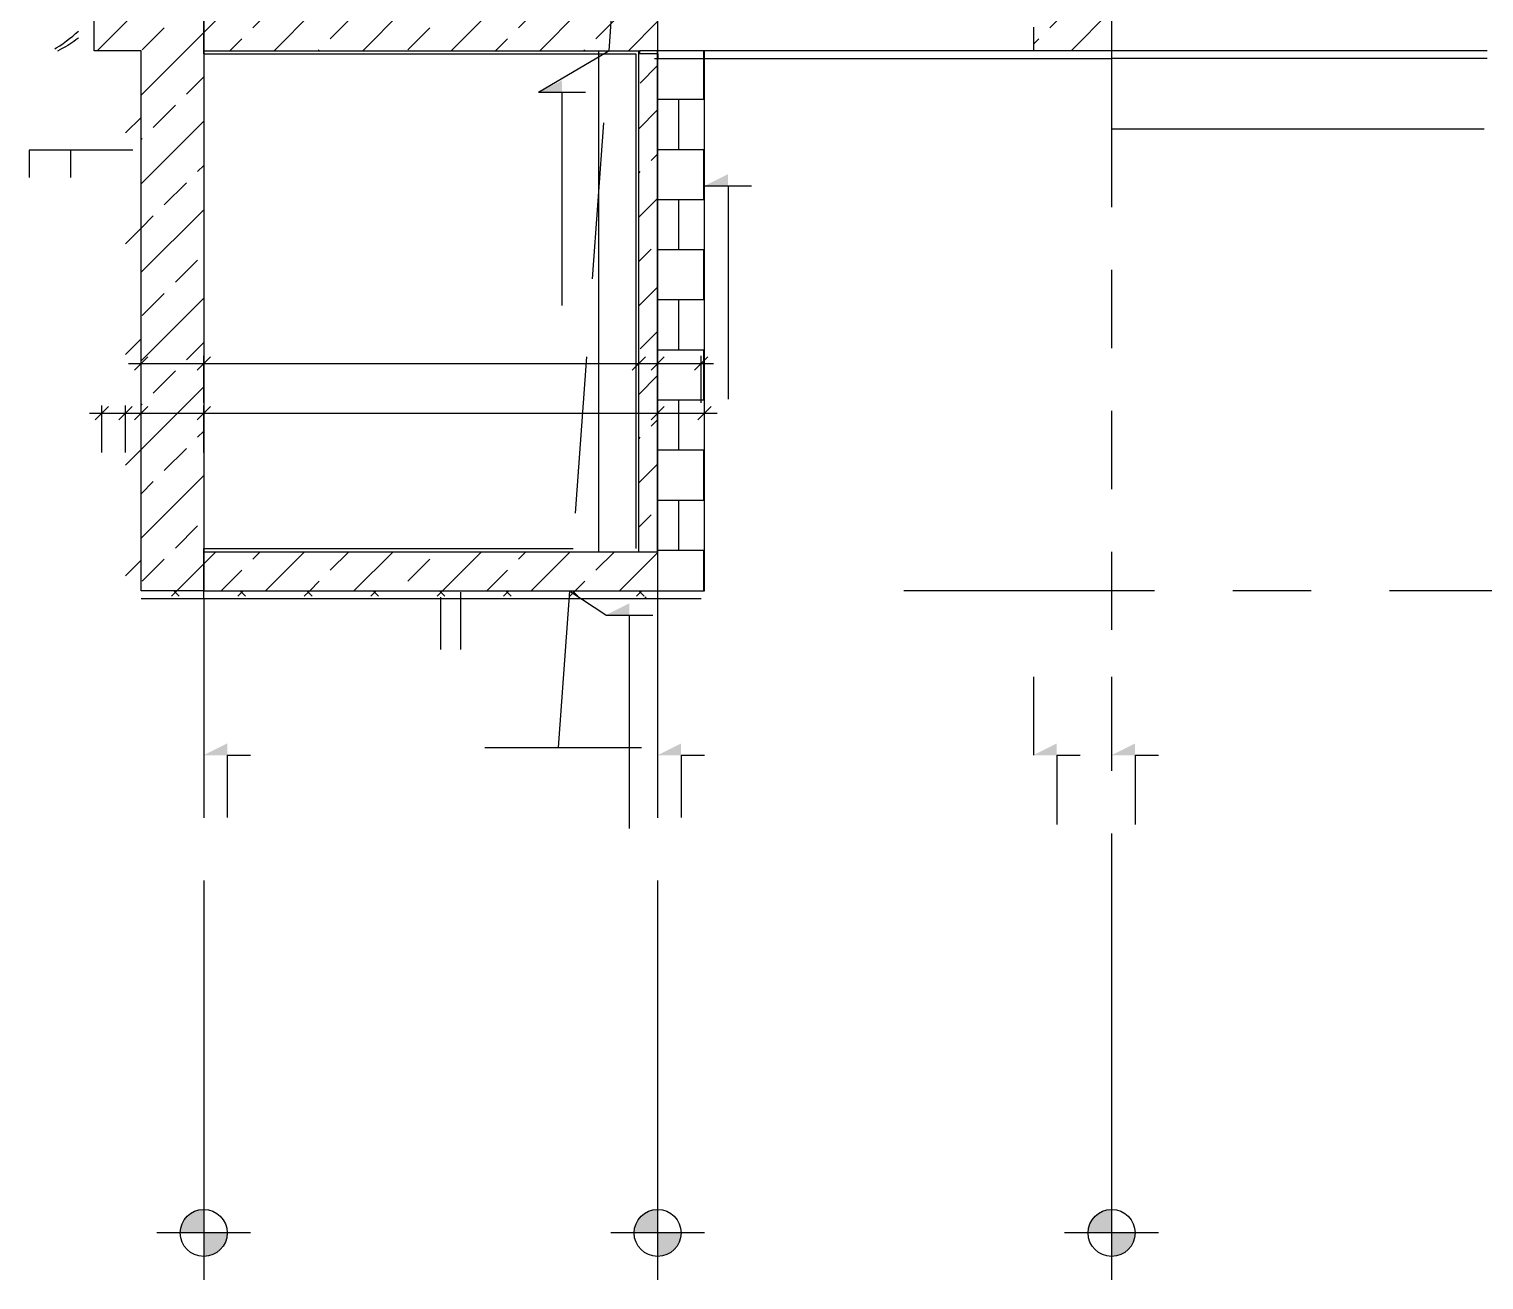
# Model space of a CAD drawing. Header units: metres. Extents: x -220 to 294, y -29 to 18.
# Drawn here: x -187.917 to -185.594, y -8.045 to -6.048 of the extents above; entities that cross this region are included whole.
import ezdxf

# ---------------------------------------------------------------- set-up
doc = ezdxf.new("R2010")
doc.units = ezdxf.units.M
doc.header["$MEASUREMENT"] = 0
for name, pattern in [('CENTER2', [1.125, 0.75, -0.125, 0.125, -0.125]), ('DASHED2', [0.375, 0.25, -0.125]), ('DASHED4', [0.1875, 0.125, -0.0625])]:
    doc.linetypes.add(name, pattern=pattern)
for name, color, linetype in [('Cizgi', 7, 'Continuous'), ('Kesit_Kot', 7, 'Continuous'), ('Olculendirme', 7, 'Continuous'), ('Rota', 7, 'Continuous'), ('Standart', 7, 'Continuous'), ('Tarama', 7, 'Continuous'), ('Yay', 7, 'Continuous')]:
    doc.layers.add(name, color=color, linetype=linetype)

msp = doc.modelspace()

# ---------------------------------------------------------------- hatches: boundary and pattern name
at = {"layer": 'Kesit_Kot', "linetype": 'Continuous', "lineweight": -3}
for points in [[(-187.1038, -6.1487), (-187.0663, -6.13), (-187.0663, -6.1487)], [(-186.8385, -6.2983), (-186.801, -6.2795), (-186.801, -6.2983)], [(-186.9964, -6.9837), (-186.9589, -6.965), (-186.9589, -6.9837)], [(-187.6385, -7.2074), (-187.601, -7.1886), (-187.601, -7.2074)], [(-186.9135, -7.2074), (-186.876, -7.1886), (-186.876, -7.2074)], [(-186.3135, -7.2074), (-186.276, -7.1886), (-186.276, -7.2074)], [(-186.1885, -7.2074), (-186.151, -7.1886), (-186.151, -7.2074)]]:
    msp.add_hatch(color=216, dxfattribs=at).paths.add_polyline_path(points)
at = {"layer": 'Standart', "linetype": 'Continuous', "lineweight": -3}
for points in [[(-187.6385, -7.9328), (-187.6427, -7.933), (-187.6469, -7.9337), (-187.6509, -7.9349), (-187.6548, -7.9365), (-187.6585, -7.9385), (-187.6619, -7.941), (-187.665, -7.9438), (-187.6678, -7.9469), (-187.6703, -7.9503), (-187.6723, -7.954), (-187.6739, -7.9579), (-187.6751, -7.962), (-187.6758, -7.9661), (-187.676, -7.9703), (-187.6385, -7.9703)], [(-186.9135, -7.9328), (-186.9177, -7.933), (-186.9219, -7.9337), (-186.9259, -7.9349), (-186.9298, -7.9365), (-186.9335, -7.9385), (-186.9369, -7.941), (-186.94, -7.9438), (-186.9428, -7.9469), (-186.9453, -7.9503), (-186.9473, -7.954), (-186.9489, -7.9579), (-186.9501, -7.962), (-186.9508, -7.9661), (-186.951, -7.9703), (-186.9135, -7.9703)], [(-186.1885, -7.9328), (-186.1927, -7.933), (-186.1969, -7.9337), (-186.2009, -7.9349), (-186.2048, -7.9365), (-186.2085, -7.9385), (-186.2119, -7.941), (-186.215, -7.9438), (-186.2178, -7.9469), (-186.2203, -7.9503), (-186.2223, -7.954), (-186.2239, -7.9579), (-186.2251, -7.962), (-186.2258, -7.9661), (-186.226, -7.9703), (-186.1885, -7.9703)], [(-187.6385, -8.0078), (-187.6343, -8.0076), (-187.6302, -8.0069), (-187.6261, -8.0057), (-187.6222, -8.0041), (-187.6186, -8.002), (-187.6151, -7.9996), (-187.612, -7.9968), (-187.6092, -7.9937), (-187.6068, -7.9902), (-187.6047, -7.9866), (-187.6031, -7.9827), (-187.602, -7.9786), (-187.6012, -7.9745), (-187.601, -7.9703), (-187.6385, -7.9703)], [(-186.9135, -8.0078), (-186.9093, -8.0076), (-186.9052, -8.0069), (-186.9011, -8.0057), (-186.8972, -8.0041), (-186.8936, -8.002), (-186.8901, -7.9996), (-186.887, -7.9968), (-186.8842, -7.9937), (-186.8818, -7.9902), (-186.8797, -7.9866), (-186.8781, -7.9827), (-186.877, -7.9786), (-186.8762, -7.9745), (-186.876, -7.9703), (-186.9135, -7.9703)], [(-186.1885, -8.0078), (-186.1843, -8.0076), (-186.1802, -8.0069), (-186.1761, -8.0057), (-186.1722, -8.0041), (-186.1686, -8.002), (-186.1651, -7.9996), (-186.162, -7.9968), (-186.1592, -7.9937), (-186.1568, -7.9902), (-186.1547, -7.9866), (-186.1531, -7.9827), (-186.152, -7.9786), (-186.1512, -7.9745), (-186.151, -7.9703), (-186.1885, -7.9703)]]:
    msp.add_hatch(color=216, dxfattribs=at).paths.add_polyline_path(points)
at = {"layer": 'Tarama', "linetype": 'Continuous', "lineweight": -3}
h = msp.add_hatch(dxfattribs=at)
h.set_pattern_fill('ANSI31', color=58, style=0)
h.paths.add_polyline_path([(-187.8135, -3.7824), (-187.8385, -3.7824), (-187.8385, -6.0824), (-187.8135, -6.0824)])
h = msp.add_hatch(dxfattribs=at)
h.set_pattern_fill('ANSI33', color=58, scale=0.4, style=0)
h.paths.add_polyline_path([(-187.6385, -3.7824), (-187.8135, -3.7824), (-187.8135, -6.0824), (-187.7385, -6.0824), (-187.7385, -6.9449), (-187.6385, -6.9449)])
h = msp.add_hatch(dxfattribs=at)
h.set_pattern_fill('ANSI33', color=58, scale=0.4, style=0)
h.paths.add_polyline_path([(-187.6385, -6.0824), (-187.6385, -6.0199), (-187.0385, -6.0199), (-187.0385, -6.0824)])
h = msp.add_hatch(dxfattribs=at)
h.set_pattern_fill('ANSI33', color=58, scale=0.4, style=0)
h.paths.add_polyline_path([(-187.0385, -6.0824), (-187.0385, -6.0199), (-186.9135, -6.0199), (-186.9135, -6.0824)])
h = msp.add_hatch(dxfattribs=at)
h.set_pattern_fill('ANSI33', color=58, scale=0.4, style=0)
h.paths.add_polyline_path([(-186.3135, -6.0824), (-186.3135, -6.0199), (-186.1885, -6.0199), (-186.1885, -6.0824)])
h = msp.add_hatch(dxfattribs=at)
h.set_pattern_fill('ANSI31', color=58, style=0)
h.paths.add_polyline_path([(-187.7385, -6.0824), (-187.7635, -6.0824), (-187.7635, -6.9449), (-187.7385, -6.9449)])
h = msp.add_hatch(dxfattribs=at)
h.set_pattern_fill('ANSI33', color=58, scale=0.4, style=0)
h.paths.add_polyline_path([(-186.9435, -6.8824), (-186.9435, -6.0824), (-186.9135, -6.0824), (-186.9135, -6.8824)])
h = msp.add_hatch(dxfattribs=at)
h.set_pattern_fill('AR-B88', color=58, scale=0.01, style=0)
h.paths.add_polyline_path([(-186.8385, -6.0824), (-186.9135, -6.0824), (-186.9135, -6.9449), (-186.8385, -6.9449)])
h = msp.add_hatch(dxfattribs=at)
h.set_pattern_fill('ANSI33', color=58, scale=0.4, style=0)
h.paths.add_polyline_path([(-187.6385, -6.9449), (-187.6385, -6.8824), (-186.9135, -6.8824), (-186.9135, -6.9449)])
h = msp.add_hatch(dxfattribs=at)
h.set_pattern_fill('ANSI37', color=163, scale=0.6, style=0)
h.paths.add_polyline_path([(-187.7385, -6.9535), (-187.7385, -6.9449), (-186.8441, -6.9449), (-186.8441, -6.9534)])
h = msp.add_hatch(dxfattribs=at)
h.set_pattern_fill('AR-SAND', color=203, scale=0.05, style=0)
h.set_pattern_definition([(37.5, (0, 0), (-0.003149668, 0.09634119), [0, -0.076, 0, -0.085, 0, -0.08125]), (7.5, (0, 0), (0.088488835, 0.1411073), [0, -0.041, 0, -0.0685, 0, -0.02625]), (-32.5, (-0.0615, 0), (0.155707093, 0.000282953), [0, -0.025, 0, -0.09, 0, -0.1175]), (-42.5, (-0.0615, 0), (0.15030633, 0.04388378), [0, -0.0125, 0, -0.059, 0, -0.0675])])
h.paths.add_polyline_path([(-187.7385, -6.9574), (-187.7385, -6.9535), (-186.8441, -6.9534), (-186.8441, -6.9574)])

# ---------------------------------------------------------------- linework, layer by layer
at = {"layer": 'Cizgi', "color": 73, "linetype": 'DASHED4', "lineweight": -3}
for points in [[(-186.9135, -3.0199), (-186.9135, -6.9574)], [(-186.1885, -3.0949), (-186.1885, -6.2074)], [(-187.6385, -3.8949), (-187.6385, -6.9574)], [(-186.1885, -6.2074), (-186.1885, -7.7074)], [(-187.6385, -6.9574), (-187.6385, -7.7074)], [(-186.9135, -6.9574), (-186.9135, -7.7074)]]:
    msp.add_lwpolyline(points, dxfattribs=at)
at = {"layer": 'Cizgi', "color": 7, "linetype": 'Continuous', "lineweight": -3}
for points in [[(-187.6385, -6.0824), (-187.6385, -6.0199)], [(-186.9135, -6.0449), (-186.9135, -6.0824)], [(-186.3135, -6.0449), (-186.3135, -6.0824)], [(-186.1885, -6.0449), (-186.1885, -6.0824)], [(-187.6385, -6.0824), (-186.9937, -6.0824)], [(-186.9937, -6.0824), (-186.9435, -6.0824)], [(-186.9435, -6.8824), (-186.9435, -6.0824)], [(-186.9079, -6.0824), (-186.9423, -6.0824)], [(-186.9423, -6.0824), (-186.9423, -6.0874)], [(-186.9135, -6.8824), (-186.9135, -6.0824)], [(-186.1885, -6.0824), (-186.3135, -6.0824)], [(-186.9135, -6.0874), (-186.9135, -6.8824)], [(-187.6385, -6.9449), (-187.6385, -6.8824)], [(-187.6385, -6.8824), (-186.9135, -6.8824)], [(-187.0232, -6.8824), (-186.9135, -6.8824)], [(-186.9135, -6.8824), (-186.9135, -6.9449)], [(-187.6385, -6.9449), (-187.0274, -6.9449)], [(-187.0274, -6.9449), (-186.9135, -6.9449)]]:
    msp.add_lwpolyline(points, dxfattribs=at)
at = {"layer": 'Cizgi', "color": 241, "linetype": 'Continuous', "lineweight": -3}
for points in [[(-187.6385, -6.0874), (-187.6385, -6.0824)], [(-187.0079, -6.0824), (-187.0079, -6.8824)], [(-187.6385, -6.0874), (-187.411, -6.0874)], [(-187.411, -6.0874), (-186.9485, -6.0874)], [(-186.9941, -6.0874), (-186.9926, -6.0874)], [(-186.9485, -6.0874), (-186.9485, -6.8774)], [(-186.9129, -6.0874), (-186.9423, -6.0874)], [(-186.9185, -6.0949), (-186.5694, -6.0949)], [(-186.9129, -6.0949), (-186.9129, -6.0874)], [(-186.5694, -6.0949), (-186.1885, -6.0949)], [(-185.5885, -6.0949), (-186.1885, -6.0949)], [(-187.6385, -6.8824), (-187.6385, -6.8774)], [(-187.6385, -6.8774), (-187.0485, -6.8774)], [(-187.6385, -6.9574), (-187.6385, -6.9449)], [(-187.7385, -6.9574), (-186.8441, -6.9574)], [(-187.0283, -6.9574), (-186.9191, -6.9574)]]:
    msp.add_lwpolyline(points, dxfattribs=at)
at = {"layer": 'Cizgi', "color": 166, "linetype": 'Continuous', "lineweight": -3}
for points in [[(-186.3135, -6.0824), (-186.9135, -6.0824)], [(-185.5885, -6.0824), (-186.1885, -6.0824)]]:
    msp.add_lwpolyline(points, dxfattribs=at)
at = {"layer": 'Cizgi', "color": 118, "linetype": 'Continuous', "lineweight": -3}
for points in [[(-187.6385, -6.0874), (-187.6385, -6.8699)], [(-186.1885, -6.0949), (-186.1885, -6.2074)], [(-186.1885, -6.2074), (-185.5935, -6.2074)], [(-187.6385, -6.8699), (-187.6385, -6.8774)]]:
    msp.add_lwpolyline(points, dxfattribs=at)
at = {"layer": 'Cizgi', "color": 1, "linetype": 'DASHED2', "lineweight": -3}
msp.add_lwpolyline([(-187.1893, -7.1949), (-186.9293, -7.1949)], dxfattribs=at)
at = {"layer": 'Kesit_Kot', "color": 216, "linetype": 'Continuous', "lineweight": -3}
for points in [[(-187.1038, -6.1487), (-186.9928, -6.0834)], [(-187.1038, -6.1487), (-187.0663, -6.1487)], [(-187.0663, -6.1487), (-187.0663, -6.4893)], [(-187.0663, -6.1487), (-187.0288, -6.1487)], [(-186.8385, -6.2983), (-186.801, -6.2983)], [(-186.801, -6.2983), (-186.801, -6.6389)], [(-186.801, -6.2983), (-186.7635, -6.2983)], [(-186.9964, -6.9837), (-187.0524, -6.9473)], [(-186.9964, -6.9837), (-186.9589, -6.9837)], [(-186.9589, -6.9837), (-186.9589, -7.3243)], [(-186.9589, -6.9837), (-186.9214, -6.9837)], [(-187.6385, -7.0824), (-187.6385, -7.2074)], [(-186.9135, -7.0824), (-186.9135, -7.2074)], [(-186.3135, -7.0824), (-186.3135, -7.2074)], [(-186.1885, -7.0824), (-186.1885, -7.2074)], [(-187.601, -7.2074), (-187.601, -7.3069)], [(-187.601, -7.2074), (-187.5635, -7.2074)], [(-186.876, -7.2074), (-186.876, -7.3069)], [(-186.876, -7.2074), (-186.8385, -7.2074)], [(-186.276, -7.2074), (-186.276, -7.3179)], [(-186.276, -7.2074), (-186.2385, -7.2074)], [(-186.151, -7.2074), (-186.151, -7.3179)], [(-186.151, -7.2074), (-186.1135, -7.2074)]]:
    msp.add_lwpolyline(points, dxfattribs=at)
at = {"layer": 'Olculendirme', "color": 59, "linetype": 'Continuous', "lineweight": -3}
for points in [[(-187.7279, -6.5714), (-187.7491, -6.5926)], [(-187.6279, -6.5714), (-187.6491, -6.5926)], [(-186.9329, -6.5714), (-186.9541, -6.5926)], [(-186.9029, -6.5714), (-186.9241, -6.5926)], [(-186.8335, -6.5714), (-186.8547, -6.5926)], [(-187.7904, -6.6508), (-187.8116, -6.672)], [(-187.7529, -6.6508), (-187.7741, -6.672)], [(-187.7279, -6.6508), (-187.7491, -6.672)], [(-187.6279, -6.6508), (-187.6491, -6.672)], [(-186.9029, -6.6508), (-186.9241, -6.672)], [(-186.8279, -6.6508), (-186.8491, -6.672)]]:
    msp.add_lwpolyline(points, dxfattribs=at)
at = {"layer": 'Olculendirme', "color": 47, "linetype": 'Continuous', "lineweight": -3}
for points in [[(-187.7385, -6.6445), (-187.7385, -6.5695)], [(-187.6385, -6.6445), (-187.6385, -6.5695)], [(-186.9435, -6.6445), (-186.9435, -6.5695)], [(-186.9135, -6.6445), (-186.9135, -6.5695)], [(-186.8441, -6.6445), (-186.8441, -6.5695)], [(-187.7585, -6.582), (-186.8241, -6.582)], [(-187.821, -6.6614), (-186.8185, -6.6614)], [(-187.801, -6.7239), (-187.801, -6.6489)], [(-187.7635, -6.7239), (-187.7635, -6.6489)], [(-187.7385, -6.7239), (-187.7385, -6.6489)], [(-187.6385, -6.7239), (-187.6385, -6.6489)], [(-186.9135, -6.7239), (-186.9135, -6.6489)], [(-186.8385, -6.7239), (-186.8385, -6.6489)]]:
    msp.add_lwpolyline(points, dxfattribs=at)
at = {"layer": 'Rota', "color": 7, "linetype": 'Continuous', "lineweight": -3}
for points in [[(-187.6385, -3.7824), (-187.6385, -6.9449)], [(-187.8135, -6.0824), (-187.8135, -3.9074)], [(-187.7385, -6.0824), (-187.8135, -6.0824)], [(-187.7385, -6.9449), (-187.7385, -6.0824)], [(-187.6385, -6.9449), (-187.7385, -6.9449)]]:
    msp.add_lwpolyline(points, dxfattribs=at)
at = {"layer": 'Rota', "color": 95, "linetype": 'DASHED2', "lineweight": -3}
for points in [[(-186.991, -6.0824), (-186.8457, -3.9074)], [(-187.0716, -7.1949), (-186.991, -6.0824)]]:
    msp.add_lwpolyline(points, dxfattribs=at)
at = {"layer": 'Rota', "color": 18, "linetype": 'Continuous', "lineweight": -3}
for points in [[(-186.8385, -6.0824), (-186.9135, -6.0824)], [(-186.9135, -6.0824), (-186.9135, -6.9449)], [(-186.8385, -6.9449), (-186.8385, -6.0824)], [(-186.9135, -6.9449), (-186.8385, -6.9449)]]:
    msp.add_lwpolyline(points, dxfattribs=at)
at = {"layer": 'Standart', "color": 251, "linetype": 'CENTER2', "lineweight": -3}
msp.add_lwpolyline([(-181.6198, -6.9449), (-186.5203, -6.9449)], dxfattribs=at)
at = {"layer": 'Standart', "color": 98, "linetype": 'Continuous', "lineweight": -3}
for points in [[(-187.2603, -6.9548), (-187.2603, -7.0386)], [(-187.2286, -6.9473), (-187.2286, -7.0386)]]:
    msp.add_lwpolyline(points, dxfattribs=at)
at = {"layer": 'Standart', "color": 216, "linetype": 'Continuous', "lineweight": -3}
for points in [[(-187.6385, -7.4574), (-187.6385, -7.8953)], [(-186.9135, -7.4574), (-186.9135, -7.8953)], [(-186.1885, -7.4574), (-186.1885, -7.8953)], [(-187.6385, -7.8953), (-187.6385, -8.0453)], [(-186.9135, -7.8953), (-186.9135, -8.0453)], [(-186.1885, -7.8953), (-186.1885, -8.0453)], [(-187.5635, -7.9703), (-187.7135, -7.9703)], [(-186.8385, -7.9703), (-186.9885, -7.9703)], [(-186.1135, -7.9703), (-186.2635, -7.9703)]]:
    msp.add_lwpolyline(points, dxfattribs=at)
for centre in [(-187.6385, -7.9703), (-186.9135, -7.9703), (-186.1885, -7.9703)]:
    msp.add_circle(centre, 0.0375, dxfattribs=at)
at = {"layer": 'Tarama', "color": 36, "linetype": 'Continuous', "lineweight": -3}
for points in [[(-187.8576, -6.0669), (-187.8526, -6.063)], [(-187.8526, -6.063), (-187.8477, -6.0591)], [(-187.8477, -6.0591), (-187.843, -6.0551)], [(-187.843, -6.0551), (-187.8386, -6.051)], [(-187.8396, -6.0628), (-187.8427, -6.0652)], [(-187.8396, -6.0628), (-187.8385, -6.0619)], [(-187.8386, -6.051), (-187.8385, -6.051)], [(-187.876, -6.0793), (-187.8741, -6.0781)], [(-187.8741, -6.0781), (-187.8684, -6.0745)], [(-187.8714, -6.0824), (-187.8692, -6.0814)], [(-187.8658, -6.0797), (-187.8692, -6.0814)], [(-187.8684, -6.0745), (-187.8629, -6.0707)], [(-187.8624, -6.0779), (-187.8658, -6.0797)], [(-187.8629, -6.0707), (-187.8576, -6.0669)], [(-187.8591, -6.076), (-187.8624, -6.0779)], [(-187.8557, -6.074), (-187.8591, -6.076)], [(-187.8524, -6.0719), (-187.8557, -6.074)], [(-187.8491, -6.0698), (-187.8524, -6.0719)], [(-187.8459, -6.0676), (-187.8491, -6.0698)], [(-187.8427, -6.0652), (-187.8459, -6.0676)]]:
    msp.add_lwpolyline(points, dxfattribs=at)
at = {"layer": 'Yay', "color": 98, "linetype": 'Continuous', "lineweight": -3}
for points in [[(-187.7516, -6.241), (-187.9174, -6.241)], [(-187.9174, -6.241), (-187.9174, -6.2848)], [(-187.8512, -6.241), (-187.8512, -6.2848)]]:
    msp.add_lwpolyline(points, dxfattribs=at)

doc.saveas('drawing.dxf')
